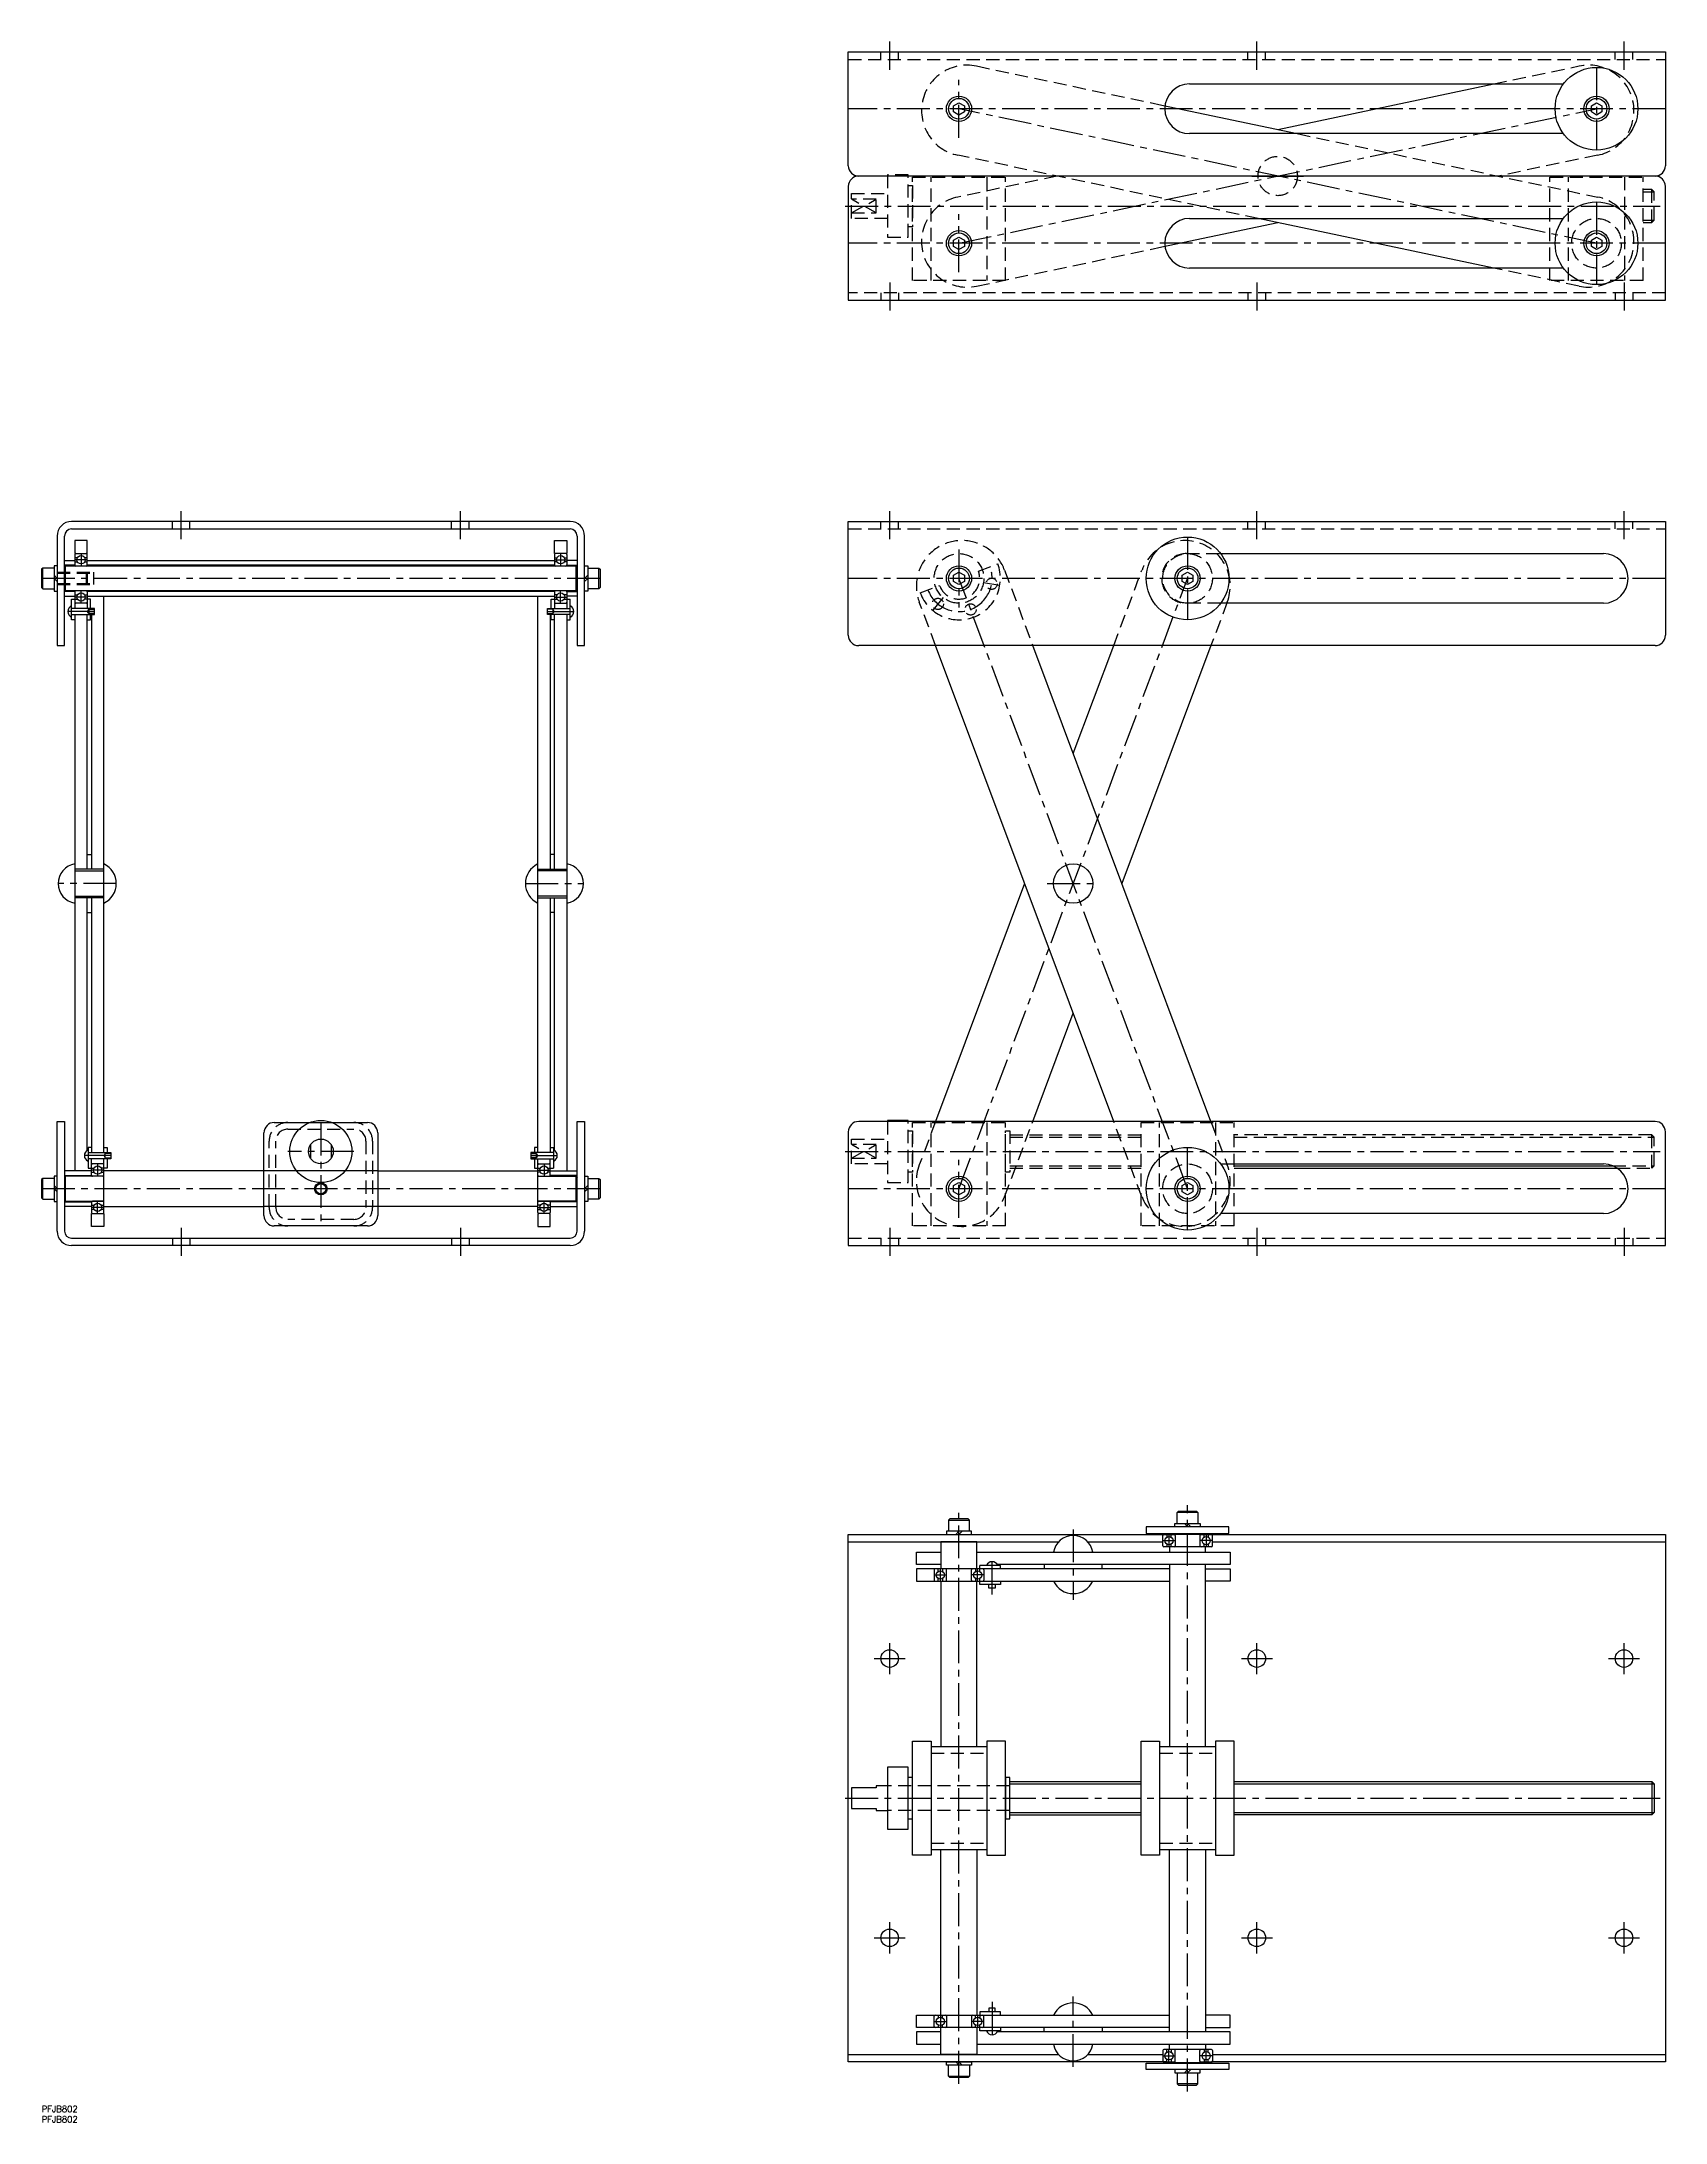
# Model space of a CAD drawing. Extents: x 0 to 1182, y -8 to 998.
# Drawn here: x 0 to 785, y -8 to 998 of the extents above; entities that cross this region are included whole.
import ezdxf

# ---------------------------------------------------------------- set-up
doc = ezdxf.new("R2010")
doc.units = 0
doc.header["$LTSCALE"] = 0.5
doc.linetypes.add('CENTER', pattern=[50.8, 31.75, -6.35, 6.35, -6.35])
doc.linetypes.add('DASHED', pattern=[19.05, 12.7, -6.35])
for name, color, linetype in [('MSM_CENTER', 1, 'CENTER'), ('MSM_CONTINUOUS', 7, 'CONTINUOUS'), ('MSM_DASHED', 4, 'DASHED'), ('MSM_NARROW', 5, 'CONTINUOUS'), ('MSM_PART_NUMBER', 7, 'CONTINUOUS')]:
    doc.layers.add(name, color=color, linetype=linetype)
doc.styles.get("Standard").update_dxf_attribs({"font": 'txt.shx', "height": 3, "bigfont": 'bigfont.shx'})

# ---------------------------------------------------------------- blocks, each defined once
blk = doc.blocks.new('*U4')
at = {"layer": 'MSM_PART_NUMBER'}
blk.add_text('PFJB802', height=3, dxfattribs=at).set_placement((0, -3))
blk = doc.blocks.new('*U5')
at = {"layer": 'MSM_PART_NUMBER'}
blk.add_text('PFJB802', height=3, dxfattribs=at).set_placement((0, -8))

msp = doc.modelspace()

# ---------------------------------------------------------------- linework, layer by layer
at = {"layer": 'MSM_CENTER'}
for p, q in [((410, 984.2), (410, 997.8)), ((587.5, 984.2), (587.5, 997.8)), ((765, 984.2), (765, 997.8)), ((443.5, 951.3), (443.5, 979.3)), ((751.7, 985.3), (751.7, 945.3)), ((785, 965.3), (390, 965.3)), ((751.7, 900.3), (443.5, 965.3)), ((443.5, 900.3), (751.7, 965.3)), ((388.5, 918.3), (782.5, 918.3)), ((751.7, 920.3), (751.7, 880.3)), ((443.5, 886.3), (443.5, 914.3)), ((785, 900.3), (390, 900.3)), ((410, 881.4), (410, 867.8)), ((587.5, 881.4), (587.5, 867.8)), ((765, 881.4), (765, 867.8)), ((67.5, 757.2), (67.5, 770.8)), ((202.5, 757.2), (202.5, 770.8)), ((410, 757.2), (410, 770.8)), ((587.5, 757.2), (587.5, 770.8)), ((765, 757.2), (765, 770.8)), ((554, 758.3), (554, 718.3)), ((22.1, 747.3), (16.1, 747.3)), ((19.1, 750.3), (19.1, 744.3)), ((247.9, 747.3), (253.9, 747.3)), ((250.9, 750.3), (250.9, 744.3)), ((443.5, 752.3), (443.5, 724.3)), ((270, 738.3), (0, 738.3)), ((785, 738.3), (390, 738.3)), ((554, 443.3), (443.5, 738.3)), ((443.5, 443.3), (554, 738.3)), ((455.3, 736.4), (463.2, 735)), ((22.1, 729.3), (16.1, 729.3)), ((19.1, 726.3), (19.1, 732.3)), ((247.9, 729.3), (253.9, 729.3)), ((250.9, 726.3), (250.9, 732.3)), ((435.9, 729.1), (430.8, 722.9)), ((25.5, 722.3), (12.7, 722.3)), ((244.5, 722.3), (257.3, 722.3)), ((36.1, 590.8), (8.1, 590.8)), ((233.9, 590.8), (261.9, 590.8)), ((486.2, 590.8), (511.2, 590.8)), ((135, 475.3), (135, 425.3)), ((554, 423.3), (554, 463.3)), ((27.1, 455.3), (27.1, 449.3)), ((151, 461.3), (119, 461.3)), ((236.5, 459.3), (249.3, 459.3)), ((242.9, 455.3), (242.9, 449.3)), ((388.5, 461.3), (782.5, 461.3)), ((443.5, 429.3), (443.5, 457.3)), ((270, 443.3), (0, 443.3)), ((30.1, 452.3), (24.1, 452.3)), ((239.9, 452.3), (245.9, 452.3)), ((785, 443.3), (390, 443.3)), ((30.1, 434.3), (24.1, 434.3)), ((27.1, 431.3), (27.1, 437.3)), ((239.9, 434.3), (245.9, 434.3)), ((242.9, 431.3), (242.9, 437.3)), ((67.5, 424.4), (67.5, 410.8)), ((202.5, 424.4), (202.5, 410.8)), ((410, 424.4), (410, 410.8)), ((587.5, 424.4), (587.5, 410.8)), ((765, 424.4), (765, 410.8)), ((443.5, 10.7), (443.5, 286.7)), ((554, 7), (554, 290.4)), ((498.7, 278.6), (498.7, 244.6)), ((542, 273.2), (548, 273.2)), ((545, 276.2), (545, 270.2)), ((566, 273.2), (560, 273.2)), ((563, 276.2), (563, 270.2)), ((459.5, 247.2), (459.5, 266)), ((431.5, 256.6), (437.5, 256.6)), ((434.5, 253.6), (434.5, 259.6)), ((455.5, 256.6), (449.5, 256.6)), ((452.5, 253.6), (452.5, 259.6)), ((410, 208.7), (410, 223.7)), ((587.5, 208.7), (587.5, 223.7)), ((765, 208.7), (765, 223.7)), ((402.5, 216.2), (417.5, 216.2)), ((580, 216.2), (595, 216.2)), ((757.5, 216.2), (772.5, 216.2)), ((388.5, 148.7), (782.5, 148.7)), ((402.5, 81.2), (417.5, 81.2)), ((410, 73.7), (410, 88.7)), ((580, 81.2), (595, 81.2)), ((587.5, 73.7), (587.5, 88.7)), ((757.5, 81.2), (772.5, 81.2)), ((765, 73.7), (765, 88.7)), ((498.7, 18.8), (498.7, 52.8)), ((431.5, 40.8), (437.5, 40.8)), ((434.5, 43.8), (434.5, 37.8)), ((455.5, 40.8), (449.5, 40.8)), ((452.5, 43.8), (452.5, 37.8)), ((459.5, 50.2), (459.5, 31.4)), ((542, 24.2), (548, 24.2)), ((545, 21.2), (545, 27.2)), ((566, 24.2), (560, 24.2)), ((563, 21.2), (563, 27.2))]:
    msp.add_line(p, q, dxfattribs=at)
msp.add_arc((443.5, 738.3), 16, 200.5269, 20.5269, dxfattribs=at)
at = {"layer": 'MSM_CONTINUOUS'}
for p, q in [((390, 937.8), (390, 992.8)), ((390, 992.8), (785, 992.8)), ((785, 992.8), (785, 937.8)), ((555, 977.3), (735.7, 977.3)), ((597.6, 955.3), (702, 977.3)), ((440.9, 966.8), (443.5, 968.2)), ((440.9, 963.8), (440.9, 966.8)), ((443.5, 968.2), (446.1, 966.8)), ((446.1, 966.8), (446.1, 963.8)), ((541.6, 967.1), (607, 953.3)), ((749.2, 966.8), (751.7, 968.2)), ((749.2, 963.8), (749.2, 966.8)), ((751.7, 968.2), (754.3, 966.8)), ((754.3, 966.8), (754.3, 963.8)), ((443.5, 962.3), (440.9, 963.8)), ((446.1, 963.8), (443.5, 962.3)), ((751.7, 962.3), (749.2, 963.8)), ((754.3, 963.8), (751.7, 962.3)), ((735.7, 953.3), (555, 953.3)), ((390, 927.8), (390, 872.8)), ((780, 932.8), (395, 932.8)), ((585.1, 932.8), (610.1, 932.8)), ((785, 872.8), (785, 927.8)), ((541.6, 898.5), (597.6, 910.3)), ((555, 912.3), (735.7, 912.3)), ((702, 888.3), (588.2, 912.3)), ((440.9, 901.8), (443.5, 903.2)), ((440.9, 898.8), (440.9, 901.8)), ((443.5, 897.3), (440.9, 898.8)), ((443.5, 903.2), (446.1, 901.8)), ((446.1, 898.8), (443.5, 897.3)), ((446.1, 901.8), (446.1, 898.8)), ((749.2, 901.8), (751.7, 903.2)), ((749.2, 898.8), (749.2, 901.8)), ((751.7, 897.3), (749.2, 898.8)), ((751.7, 903.2), (754.3, 901.8)), ((754.3, 898.8), (751.7, 897.3)), ((754.3, 901.8), (754.3, 898.8)), ((735.7, 888.3), (555, 888.3)), ((390, 872.8), (785, 872.8)), ((255.5, 765.8), (14.5, 765.8)), ((390, 710.8), (390, 765.8)), ((390, 765.8), (785, 765.8)), ((785, 765.8), (785, 710.8)), ((7.5, 758.8), (7.5, 705.8)), ((11.1, 705.8), (11.1, 758.8)), ((14.5, 762.2), (255.5, 762.2)), ((22.1, 756.6), (16.1, 756.6)), ((16.1, 756.6), (16.1, 750.3)), ((22.1, 750.3), (22.1, 756.6)), ((247.9, 750.3), (247.9, 756.6)), ((247.9, 756.6), (253.9, 756.6)), ((253.9, 756.6), (253.9, 750.3)), ((258.9, 758.8), (258.9, 705.8)), ((262.5, 705.8), (262.5, 758.8)), ((7.5, 744.4), (6, 744.4)), ((6, 744.4), (6, 732.2)), ((11.1, 747), (16.1, 747)), ((16.1, 744.7), (11.1, 744.7)), ((11.6, 744.3), (11.1, 743.8)), ((11.6, 732.3), (11.6, 744.3)), ((258.4, 744.3), (11.6, 744.3)), ((16.1, 750.3), (22.1, 750.3)), ((16.1, 749.8), (16.1, 744.7)), ((17.4, 748.3), (16.1, 748.3)), ((16.1, 746.3), (17.4, 746.3)), ((22.1, 748.3), (20.8, 748.3)), ((20.8, 746.3), (22.1, 746.3)), ((22.1, 744.7), (22.1, 749.8)), ((22.1, 747), (247.9, 747)), ((247.9, 744.7), (22.1, 744.7)), ((253.9, 750.3), (247.9, 750.3)), ((247.9, 749.8), (247.9, 744.7)), ((247.9, 748.3), (249.2, 748.3)), ((249.2, 746.3), (247.9, 746.3)), ((252.6, 748.3), (253.9, 748.3)), ((253.9, 746.3), (252.6, 746.3)), ((253.9, 749.8), (253.9, 744.7)), ((258.9, 747), (253.9, 747)), ((253.9, 744.7), (258.9, 744.7)), ((258.4, 732.3), (258.4, 744.3)), ((258.9, 743.8), (258.4, 744.3)), ((262.5, 744.4), (264, 744.4)), ((264, 744.4), (264, 732.2)), ((570, 750.3), (755, 750.3)), ((0.6, 743.3), (0, 742.7)), ((0, 742.7), (0, 733.9)), ((0.6, 733.3), (0.6, 743.3)), ((6, 743.3), (0.6, 743.3)), ((7.5, 738.3), (6, 739.8)), ((7.5, 736.8), (6, 738.3)), ((262.5, 738.3), (264, 739.8)), ((262.5, 736.8), (264, 738.3)), ((264, 743.3), (269.4, 743.3)), ((269.4, 733.3), (269.4, 743.3)), ((269.4, 743.3), (270, 742.7)), ((270, 742.7), (270, 733.9)), ((440.9, 739.8), (443.5, 741.3)), ((440.9, 736.8), (440.9, 739.8)), ((443.5, 735.4), (440.9, 736.8)), ((443.5, 741.3), (446.1, 739.8)), ((446.1, 736.8), (443.5, 735.4)), ((446.1, 739.8), (446.1, 736.8)), ((551.4, 739.8), (554, 741.3)), ((551.4, 736.8), (551.4, 739.8)), ((554, 735.4), (551.4, 736.8)), ((554, 741.3), (556.5, 739.8)), ((556.5, 736.8), (554, 735.4)), ((556.5, 739.8), (556.5, 736.8)), ((0, 733.9), (0.6, 733.3)), ((0.6, 733.3), (6, 733.3)), ((6, 732.2), (7.5, 732.2)), ((11.6, 732.3), (11.1, 732.8)), ((16.1, 732), (11.1, 732)), ((11.1, 729.7), (16.1, 729.7)), ((258.4, 732.3), (11.6, 732.3)), ((14.5, 718.3), (14.5, 728.3)), ((14.5, 728.3), (17.4, 728.3)), ((16.1, 732), (16.1, 723.8)), ((16.1, 730.3), (17.4, 730.3)), ((22.1, 726.3), (16.1, 726.3)), ((20.8, 730.3), (22.1, 730.3)), ((23.7, 728.3), (20.8, 728.3)), ((247.9, 732), (22.1, 732)), ((22.1, 732), (22.1, 723.8)), ((22.1, 729.7), (247.9, 729.7)), ((23.7, 723.8), (23.7, 728.3)), ((30.1, 460.8), (30.1, 729.7)), ((239.9, 460.8), (239.9, 729.7)), ((246.3, 723.8), (246.3, 728.3)), ((246.3, 728.3), (249.2, 728.3)), ((247.9, 732), (247.9, 723.8)), ((249.2, 730.3), (247.9, 730.3)), ((247.9, 726.3), (253.9, 726.3)), ((253.9, 730.3), (252.6, 730.3)), ((252.6, 728.3), (255.5, 728.3)), ((253.9, 732), (258.9, 732)), ((253.9, 732), (253.9, 723.8)), ((258.9, 729.7), (253.9, 729.7)), ((255.5, 718.3), (255.5, 728.3)), ((258.9, 732.8), (258.4, 732.3)), ((264, 732.2), (262.5, 732.2)), ((269.4, 733.3), (264, 733.3)), ((270, 733.9), (269.4, 733.3)), ((755, 726.3), (570, 726.3)), ((25.5, 723.8), (14.5, 723.8)), ((14.5, 720.8), (25.5, 720.8)), ((16.1, 718.3), (14.5, 718.3)), ((16.1, 720.8), (16.1, 452)), ((22.1, 597.7), (22.1, 720.8)), ((22.1, 718.3), (23.7, 718.3)), ((22.2, 722.3), (22.8, 723.4)), ((22.8, 721.3), (22.2, 722.3)), ((22.8, 723.4), (22.8, 721.3)), ((22.8, 723.4), (25.5, 723.4)), ((25.5, 721.3), (22.8, 721.3)), ((23.7, 718.3), (23.7, 720.8)), ((24.1, 720.8), (24.1, 597.7)), ((25.5, 720.8), (25.5, 723.8)), ((244.5, 723.8), (255.5, 723.8)), ((244.5, 720.8), (244.5, 723.8)), ((247.2, 723.4), (244.5, 723.4)), ((244.5, 721.3), (247.2, 721.3)), ((255.5, 720.8), (244.5, 720.8)), ((245.9, 720.8), (245.9, 597.7)), ((246.3, 718.3), (246.3, 720.8)), ((247.9, 718.3), (246.3, 718.3)), ((247.2, 723.4), (247.2, 721.3)), ((247.8, 722.3), (247.2, 723.4)), ((247.2, 721.3), (247.8, 722.3)), ((247.9, 597.7), (247.9, 720.8)), ((253.9, 720.8), (253.9, 452)), ((253.9, 718.3), (255.5, 718.3)), ((7.5, 705.8), (11.1, 705.8)), ((258.9, 705.8), (262.5, 705.8)), ((780, 705.8), (395, 705.8)), ((518.3, 475.8), (432.2, 705.8)), ((565.3, 475.8), (479.2, 705.8)), ((498.7, 653.6), (518.3, 705.8)), ((565.3, 705.8), (522.2, 590.8)), ((22.1, 604.8), (24.1, 604.8)), ((247.9, 604.8), (245.9, 604.8)), ((30.1, 597.7), (16.1, 597.7)), ((16.1, 596.9), (30.1, 596.9)), ((239.9, 597.7), (253.9, 597.7)), ((253.9, 596.9), (239.9, 596.9)), ((16.1, 584.7), (30.1, 584.7)), ((30.1, 583.9), (16.1, 583.9)), ((22.1, 461.8), (22.1, 583.9)), ((24.1, 583.9), (24.1, 460.8)), ((253.9, 584.7), (239.9, 584.7)), ((239.9, 583.9), (253.9, 583.9)), ((245.9, 583.9), (245.9, 460.8)), ((247.9, 461.8), (247.9, 583.9)), ((475.2, 590.8), (432.2, 475.8)), ((22.1, 576.8), (24.1, 576.8)), ((247.9, 576.8), (245.9, 576.8)), ((479.2, 475.8), (498.7, 528.1)), ((7.5, 422.8), (7.5, 475.8)), ((7.5, 475.8), (11.1, 475.8)), ((11.1, 475.8), (11.1, 422.8)), ((112.5, 475.3), (157.5, 475.3)), ((258.9, 422.8), (258.9, 475.8)), ((258.9, 475.8), (262.5, 475.8)), ((262.5, 475.8), (262.5, 422.8)), ((780, 475.8), (395, 475.8)), ((419, 476.3), (409, 476.3)), ((409, 476.3), (409, 475.8)), ((419, 475.8), (419, 476.3)), ((24.1, 463.3), (22.5, 463.3)), ((22.5, 463.3), (22.5, 453.3)), ((30.1, 463.3), (31.7, 463.3)), ((31.7, 463.3), (31.7, 460.8)), ((107.5, 430.3), (107.5, 470.3)), ((130, 464.6), (130, 458)), ((140, 464.6), (140, 458)), ((162.5, 470.3), (162.5, 430.3)), ((239.9, 463.3), (238.3, 463.3)), ((238.3, 463.3), (238.3, 460.8)), ((245.9, 463.3), (247.5, 463.3)), ((247.5, 463.3), (247.5, 453.3)), ((390, 470.8), (390, 415.8)), ((785, 415.8), (785, 470.8)), ((33.5, 459.3), (20.7, 459.3)), ((22.5, 460.8), (33.5, 460.8)), ((33.5, 457.8), (22.5, 457.8)), ((22.5, 453.3), (25.4, 453.3)), ((24.1, 449.7), (24.1, 457.8)), ((30.1, 455.3), (24.1, 455.3)), ((31.7, 453.3), (28.8, 453.3)), ((30.1, 431.8), (30.1, 457.8)), ((30.8, 460.4), (30.2, 459.3)), ((30.2, 459.3), (30.8, 458.3)), ((30.8, 458.3), (30.8, 460.4)), ((33.5, 460.4), (30.8, 460.4)), ((30.8, 458.3), (33.5, 458.3)), ((31.7, 457.8), (31.7, 453.3)), ((33.5, 460.8), (33.5, 457.8)), ((236.5, 460.8), (236.5, 457.8)), ((247.5, 460.8), (236.5, 460.8)), ((236.5, 460.4), (239.2, 460.4)), ((239.2, 458.3), (236.5, 458.3)), ((236.5, 457.8), (247.5, 457.8)), ((238.3, 457.8), (238.3, 453.3)), ((238.3, 453.3), (241.2, 453.3)), ((239.2, 458.3), (239.2, 460.4)), ((239.2, 460.4), (239.8, 459.3)), ((239.8, 459.3), (239.2, 458.3)), ((239.9, 431.8), (239.9, 457.8)), ((239.9, 455.3), (245.9, 455.3)), ((244.6, 453.3), (247.5, 453.3)), ((245.9, 449.7), (245.9, 457.8)), ((570, 455.3), (755, 455.3)), ((576.5, 453.3), (761.6, 453.3)), ((0.6, 448.3), (0, 447.7)), ((0, 447.7), (0, 438.9)), ((0.6, 438.3), (0.6, 448.3)), ((6, 448.3), (0.6, 448.3)), ((7.5, 449.4), (6, 449.4)), ((6, 449.4), (6, 437.2)), ((7.5, 443.3), (6, 444.8)), ((7.5, 441.8), (6, 443.3)), ((24.1, 452), (11.1, 452)), ((11.1, 449.7), (24.1, 449.7)), ((11.6, 449.3), (11.1, 448.8)), ((11.6, 437.3), (11.6, 449.3)), ((30.1, 449.3), (11.6, 449.3)), ((24.1, 451.3), (25.4, 451.3)), ((29.6, 449.3), (24.6, 449.3)), ((28.8, 451.3), (30.1, 451.3)), ((107.5, 452), (30.1, 452)), ((162.5, 452), (107.5, 452)), ((162.5, 452), (239.9, 452)), ((241.2, 451.3), (239.9, 451.3)), ((239.9, 449.3), (258.4, 449.3)), ((240.4, 449.3), (245.4, 449.3)), ((245.9, 451.3), (244.6, 451.3)), ((245.9, 452), (258.9, 452)), ((258.9, 449.7), (245.9, 449.7)), ((258.4, 437.3), (258.4, 449.3)), ((258.4, 449.3), (258.9, 448.8)), ((262.5, 449.4), (264, 449.4)), ((262.5, 443.3), (264, 444.8)), ((262.5, 441.8), (264, 443.3)), ((264, 449.4), (264, 437.2)), ((264, 448.3), (269.4, 448.3)), ((269.4, 438.3), (269.4, 448.3)), ((269.4, 448.3), (270, 447.7)), ((270, 447.7), (270, 438.9)), ((440.9, 444.8), (443.5, 446.3)), ((440.9, 441.8), (440.9, 444.8)), ((443.5, 446.3), (446.1, 444.8)), ((446.1, 444.8), (446.1, 441.8)), ((551.4, 444.8), (554, 446.3)), ((551.4, 441.8), (551.4, 444.8)), ((554, 446.3), (556.5, 444.8)), ((556.5, 444.8), (556.5, 441.8)), ((0, 438.9), (0.6, 438.3)), ((0.6, 438.3), (6, 438.3)), ((6, 437.2), (7.5, 437.2)), ((11.1, 437.8), (11.6, 437.3)), ((11.1, 437), (24.1, 437)), ((24.1, 434.7), (11.1, 434.7)), ((11.6, 437.3), (30.1, 437.3)), ((24.1, 437), (24.1, 431.8)), ((24.1, 435.3), (25.4, 435.3)), ((25.4, 433.3), (24.1, 433.3)), ((29.6, 437.3), (24.6, 437.3)), ((28.8, 435.3), (30.1, 435.3)), ((30.1, 433.3), (28.8, 433.3)), ((30.1, 434.7), (107.5, 434.7)), ((162.5, 434.7), (107.5, 434.7)), ((239.9, 434.7), (162.5, 434.7)), ((258.4, 437.3), (239.9, 437.3)), ((241.2, 435.3), (239.9, 435.3)), ((239.9, 433.3), (241.2, 433.3)), ((240.4, 437.3), (245.4, 437.3)), ((245.9, 435.3), (244.6, 435.3)), ((244.6, 433.3), (245.9, 433.3)), ((258.9, 437), (245.9, 437)), ((245.9, 437), (245.9, 431.8)), ((245.9, 434.7), (258.9, 434.7)), ((258.9, 437.8), (258.4, 437.3)), ((264, 437.2), (262.5, 437.2)), ((269.4, 438.3), (264, 438.3)), ((270, 438.9), (269.4, 438.3)), ((443.5, 440.4), (440.9, 441.8)), ((446.1, 441.8), (443.5, 440.4)), ((554, 440.4), (551.4, 441.8)), ((556.5, 441.8), (554, 440.4)), ((24.1, 425), (24.1, 431.3)), ((24.1, 431.3), (30.1, 431.3)), ((30.1, 425), (24.1, 425)), ((30.1, 431.3), (30.1, 425)), ((157.5, 425.3), (112.5, 425.3)), ((239.9, 431.3), (239.9, 425)), ((245.9, 431.3), (239.9, 431.3)), ((239.9, 425), (245.9, 425)), ((245.9, 425), (245.9, 431.3)), ((755, 431.3), (570, 431.3)), ((14.5, 419.4), (255.5, 419.4)), ((255.5, 415.8), (14.5, 415.8)), ((390, 415.8), (785, 415.8)), ((439.1, 283.7), (438.5, 283.1)), ((438.5, 283.1), (448.5, 283.1)), ((438.5, 283.1), (438.5, 277.7)), ((447.9, 283.7), (439.1, 283.7)), ((448.5, 283.1), (447.9, 283.7)), ((448.5, 277.7), (448.5, 283.1)), ((549, 286.8), (549.6, 287.4)), ((559, 286.8), (549, 286.8)), ((549, 281.4), (549, 286.8)), ((549.6, 287.4), (558.4, 287.4)), ((558.4, 287.4), (559, 286.8)), ((559, 286.8), (559, 281.4)), ((390, 21.2), (390, 276.2)), ((390, 276.2), (544, 276.2)), ((390, 272.6), (491.7, 272.6)), ((452.1, 272.6), (434.8, 272.6)), ((434.8, 272.6), (434.8, 259.6)), ((449.6, 277.7), (437.4, 277.7)), ((437.4, 277.7), (437.4, 276.2)), ((437.4, 276.2), (449.6, 276.2)), ((442, 276.2), (443.5, 277.7)), ((443.5, 276.2), (445, 277.7)), ((449.6, 276.2), (449.6, 277.7)), ((452.1, 259.6), (452.1, 272.6)), ((505.7, 272.6), (542, 272.6)), ((574, 279.9), (534, 279.9)), ((534, 279.9), (534, 276.7)), ((534, 276.7), (574, 276.7)), ((542, 270.7), (542, 275.7)), ((542.5, 276.2), (548, 276.2)), ((544, 276.2), (544, 274.9)), ((545, 276.2), (545, 276.7)), ((546, 274.9), (546, 276.2)), ((547.9, 279.9), (547.9, 281.4)), ((547.9, 281.4), (560.1, 281.4)), ((548, 276.7), (548, 276.2)), ((548, 276.4), (560, 276.4)), ((548, 275.7), (548, 270.7)), ((554, 279.9), (552.5, 281.4)), ((555.5, 279.9), (554, 281.4)), ((560, 276.7), (560, 276.2)), ((560, 276.2), (565.5, 276.2)), ((560, 275.7), (560, 270.7)), ((560.1, 281.4), (560.1, 279.9)), ((562, 274.9), (562, 276.2)), ((563, 276.2), (563, 276.7)), ((564, 276.2), (564, 274.9)), ((565.5, 276.2), (785, 276.2)), ((566, 270.7), (566, 275.7)), ((566, 272.6), (785, 272.6)), ((574, 276.7), (574, 279.9)), ((785, 276.2), (785, 21.2)), ((422.9, 261.6), (422.9, 267.6)), ((422.9, 267.6), (434.8, 267.6)), ((434.8, 261.6), (422.9, 261.6)), ((452.1, 267.6), (574.6, 267.6)), ((574.6, 261.6), (462, 261.6)), ((484.7, 261.6), (484.7, 259.6)), ((512.7, 259.6), (512.7, 261.6)), ((565.5, 270.2), (542.5, 270.2)), ((544, 271.5), (544, 270.2)), ((545.3, 270.2), (545.3, 267.6)), ((545.3, 267.6), (562.6, 267.6)), ((545.3, 261.6), (545.3, 173.7)), ((546, 270.2), (546, 271.5)), ((562, 270.2), (562, 271.5)), ((562.6, 267.6), (562.6, 270.2)), ((562.6, 173.7), (562.6, 261.6)), ((564, 271.5), (564, 270.2)), ((574.6, 267.6), (574.6, 261.6)), ((545.3, 259.6), (422.9, 259.6)), ((422.9, 259.6), (422.9, 253.6)), ((422.9, 253.6), (545.3, 253.6)), ((431.5, 259.1), (431.5, 254.1)), ((433.5, 258.3), (433.5, 259.6)), ((433.5, 253.6), (433.5, 254.9)), ((434.8, 253.6), (434.8, 173.7)), ((435.5, 259.6), (435.5, 258.3)), ((435.5, 254.9), (435.5, 253.6)), ((437.5, 254.1), (437.5, 259.1)), ((449.5, 254.1), (449.5, 259.1)), ((451.5, 259.6), (451.5, 258.3)), ((451.5, 254.9), (451.5, 253.6)), ((452.1, 173.7), (452.1, 253.6)), ((463.5, 261.2), (453.5, 261.2)), ((453.5, 258.3), (453.5, 261.2)), ((453.5, 253.6), (453.5, 254.9)), ((453.5, 252), (453.5, 253.6)), ((463.5, 252), (453.5, 252)), ((455.5, 259.1), (455.5, 254.1)), ((458, 250.2), (458, 252)), ((461, 252), (461, 250.2)), ((463.5, 259.6), (463.5, 261.2)), ((463.5, 253.6), (463.5, 252)), ((562.6, 259.6), (574.6, 259.6)), ((574.6, 253.6), (562.6, 253.6)), ((574.6, 259.6), (574.6, 253.6)), ((461, 250.2), (458, 250.2)), ((421, 121.2), (421, 176.2)), ((421, 176.2), (430, 176.2)), ((430, 176.2), (430, 121.2)), ((430, 173.7), (457, 173.7)), ((466, 176.2), (457, 176.2)), ((457, 176.2), (457, 121.2)), ((466, 121.2), (466, 176.2)), ((531.5, 121.2), (531.5, 176.2)), ((531.5, 176.2), (540.5, 176.2)), ((540.5, 176.2), (540.5, 121.2)), ((540.5, 173.7), (567.5, 173.7)), ((576.5, 176.2), (567.5, 176.2)), ((567.5, 176.2), (567.5, 121.2)), ((576.5, 121.2), (576.5, 176.2)), ((419, 163.7), (409, 163.7)), ((409, 163.7), (409, 133.7)), ((419, 133.7), (419, 163.7)), ((403.5, 153.7), (391.5, 153.7)), ((391.5, 153.7), (391.5, 143.7)), ((409, 154.7), (403.5, 154.7)), ((403.5, 154.7), (403.5, 153.7)), ((421, 158.7), (419, 158.7)), ((421, 138.7), (421, 158.7)), ((468, 158.7), (466, 158.7)), ((466, 158.7), (466, 138.7)), ((468, 138.7), (468, 158.7)), ((468, 156.7), (531.5, 156.7)), ((576.5, 156.7), (778.4, 156.7)), ((778.4, 156.7), (778.4, 140.7)), ((778.4, 156.7), (779.5, 155.6)), ((779.5, 155.6), (779.5, 141.8)), ((391.5, 143.7), (403.5, 143.7)), ((403.5, 143.7), (403.5, 142.7)), ((403.5, 142.7), (409, 142.7)), ((779.5, 141.8), (778.4, 140.7)), ((409, 133.7), (419, 133.7)), ((419, 138.7), (421, 138.7)), ((466, 138.7), (468, 138.7)), ((468, 140.7), (531.5, 140.7)), ((778.4, 140.7), (576.5, 140.7)), ((430, 121.2), (421, 121.2)), ((457, 123.7), (430, 123.7)), ((434.8, 43.8), (434.8, 123.7)), ((452.1, 123.7), (452.1, 43.8)), ((457, 121.2), (466, 121.2)), ((540.5, 121.2), (531.5, 121.2)), ((567.5, 123.7), (540.5, 123.7)), ((545.3, 35.8), (545.3, 123.7)), ((562.6, 123.7), (562.6, 35.8)), ((567.5, 121.2), (576.5, 121.2)), ((422.9, 37.8), (422.9, 43.8)), ((422.9, 43.8), (545.3, 43.8)), ((431.5, 38.3), (431.5, 43.3)), ((433.5, 43.8), (433.5, 42.5)), ((435.5, 42.5), (435.5, 43.8)), ((437.5, 43.3), (437.5, 38.3)), ((449.5, 43.3), (449.5, 38.3)), ((451.5, 42.5), (451.5, 43.8)), ((463.5, 45.4), (453.5, 45.4)), ((453.5, 45.4), (453.5, 43.8)), ((453.5, 43.8), (453.5, 42.5)), ((455.5, 38.3), (455.5, 43.3)), ((461, 47.2), (458, 47.2)), ((458, 47.2), (458, 45.4)), ((461, 45.4), (461, 47.2)), ((463.5, 43.8), (463.5, 45.4)), ((574.6, 43.8), (562.6, 43.8)), ((574.6, 37.8), (574.6, 43.8)), ((545.3, 37.8), (422.9, 37.8)), ((434.8, 35.8), (422.9, 35.8)), ((422.9, 35.8), (422.9, 29.8)), ((433.5, 39.1), (433.5, 37.8)), ((434.8, 24.8), (434.8, 37.8)), ((435.5, 37.8), (435.5, 39.1)), ((451.5, 37.8), (451.5, 39.1)), ((452.1, 37.8), (452.1, 24.8)), ((453.5, 36.2), (453.5, 39.1)), ((463.5, 36.2), (453.5, 36.2)), ((574.6, 35.8), (462, 35.8)), ((463.5, 37.8), (463.5, 36.2)), ((484.7, 35.8), (484.7, 37.8)), ((512.7, 37.8), (512.7, 35.8)), ((562.6, 37.8), (574.6, 37.8)), ((574.6, 29.8), (574.6, 35.8)), ((390, 24.8), (491.7, 24.8)), ((543.5, 21.2), (390, 21.2)), ((422.9, 29.8), (434.8, 29.8)), ((452.1, 24.8), (434.8, 24.8)), ((437.4, 21.2), (449.6, 21.2)), ((437.4, 19.7), (437.4, 21.2)), ((442, 21.2), (443.5, 19.7)), ((443.5, 21.2), (445, 19.7)), ((449.6, 21.2), (449.6, 19.7)), ((452.1, 29.8), (574.6, 29.8)), ((505.7, 24.8), (542, 24.8)), ((534, 17.5), (534, 20.7)), ((534, 20.7), (574, 20.7)), ((542, 26.7), (542, 21.7)), ((565.5, 27.2), (542.5, 27.2)), ((542.5, 21.2), (548, 21.2)), ((544, 25.9), (544, 27.2)), ((544, 21.2), (544, 22.5)), ((545, 21.2), (545, 20.7)), ((545.3, 27.2), (545.3, 29.8)), ((546, 27.2), (546, 25.9)), ((546, 22.5), (546, 21.2)), ((548, 21.7), (548, 26.7)), ((548, 20.7), (548, 21.2)), ((548, 21), (560, 21)), ((560, 21.7), (560, 26.7)), ((560, 20.7), (560, 21.2)), ((560, 21.2), (565.5, 21.2)), ((562, 27.2), (562, 25.9)), ((562, 22.5), (562, 21.2)), ((562.6, 29.8), (562.6, 27.2)), ((563, 21.2), (563, 20.7)), ((564, 25.9), (564, 27.2)), ((564, 21.2), (564, 22.5)), ((785, 21.2), (565.5, 21.2)), ((566, 26.7), (566, 21.7)), ((566, 24.8), (785, 24.8)), ((574, 20.7), (574, 17.5)), ((449.6, 19.7), (437.4, 19.7)), ((438.5, 14.3), (438.5, 19.7)), ((438.5, 14.3), (448.5, 14.3)), ((439.1, 13.7), (438.5, 14.3)), ((447.9, 13.7), (439.1, 13.7)), ((448.5, 14.3), (447.9, 13.7)), ((448.5, 19.7), (448.5, 14.3)), ((574, 17.5), (534, 17.5)), ((547.9, 17.5), (547.9, 16)), ((547.9, 16), (560.1, 16)), ((549, 16), (549, 10.6)), ((559, 10.6), (549, 10.6)), ((549, 10.6), (549.6, 10)), ((554, 17.5), (552.5, 16)), ((555.5, 17.5), (554, 16)), ((558.4, 10), (559, 10.6)), ((559, 10.6), (559, 16)), ((560.1, 16), (560.1, 17.5)), ((549.6, 10), (558.4, 10))]:
    msp.add_line(p, q, dxfattribs=at)
for centre, radius in [((751.7, 965.3), 20), ((443.5, 965.3), 6.1), ((443.5, 965.3), 5), ((751.7, 965.3), 6.1), ((751.7, 965.3), 5), ((751.7, 900.3), 20), ((443.5, 900.3), 6.1), ((443.5, 900.3), 5), ((751.7, 900.3), 6.1), ((751.7, 900.3), 5), ((554, 738.3), 20), ((19.1, 747.3), 2), ((250.9, 747.3), 2), ((443.5, 738.3), 6.1), ((554, 738.3), 6.1), ((443.5, 738.3), 5), ((554, 738.3), 5), ((19.1, 729.3), 2), ((250.9, 729.3), 2), ((498.7, 590.8), 9.5), ((135, 461.3), 15), ((135, 461.3), 6), ((554, 443.3), 20), ((27.1, 452.3), 2), ((242.9, 452.3), 2), ((135, 443.3), 3), ((135, 443.3), 2.46), ((443.5, 443.3), 6.1), ((443.5, 443.3), 5), ((554, 443.3), 6.1), ((554, 443.3), 5), ((27.1, 434.3), 2), ((242.9, 434.3), 2), ((545, 273.2), 2), ((563, 273.2), 2), ((434.5, 256.6), 2), ((452.5, 256.6), 2), ((410, 216.2), 4.25), ((587.5, 216.2), 4.25), ((765, 216.2), 4.25), ((410, 81.2), 4.25), ((587.5, 81.2), 4.25), ((765, 81.2), 4.25), ((434.5, 40.8), 2), ((452.5, 40.8), 2), ((545, 24.2), 2), ((563, 24.2), 2)]:
    msp.add_circle(centre, radius, dxfattribs=at)
for centre, radius, start, end in [((555, 965.3), 12, 90, 270), ((395, 937.8), 5, 180, 270), ((780, 937.8), 5, 270, 0), ((395, 927.8), 5, 90, 180), ((780, 927.8), 5, 0, 90), ((555, 900.3), 12, 90, 270), ((14.5, 758.8), 7, 90, 180), ((255.5, 758.8), 7, 0, 90), ((14.5, 758.8), 3.4, 90, 180), ((255.5, 758.8), 3.4, 0, 90), ((16.6, 749.8), 0.5, 90, 180), ((16.6, 744.8), 0.5, 180, 270), ((21.6, 749.8), 0.5, 0, 90), ((21.6, 744.8), 0.5, 270, 360), ((248.4, 749.8), 0.5, 90, 180), ((248.4, 744.8), 0.5, 180, 270), ((253.4, 749.8), 0.5, 0, 90), ((253.4, 744.8), 0.5, 270, 360), ((755, 738.3), 12, 270, 90), ((15.6, 722.3), 2.92, 112.6199, 247.3801), ((16.6, 731.8), 0.5, 90, 180), ((16.6, 726.8), 0.5, 180, 270), ((21.6, 731.8), 0.5, 0, 90), ((21.6, 726.8), 0.5, 270, 0), ((248.4, 731.8), 0.5, 90, 180), ((248.4, 726.8), 0.5, 180, 270), ((253.4, 731.8), 0.5, 0, 90), ((253.4, 726.8), 0.5, 270, 360), ((254.4, 722.3), 2.92, 292.6199, 67.3801), ((395, 710.8), 5, 180, 270), ((780, 710.8), 5, 270, 0), ((17.7, 590.8), 9.64, 99.7982, 260.2018), ((25.6, 590.8), 10.5, 295.4487, 64.5513), ((244.4, 590.8), 10.5, 115.4487, 244.5513), ((252.3, 590.8), 9.64, 279.7982, 80.2018), ((112.5, 470.3), 5, 90, 180), ((157.5, 470.3), 5, 0, 90), ((395, 470.8), 5, 90, 180), ((780, 470.8), 5, 0, 90), ((23.6, 459.3), 2.92, 112.6199, 247.3801), ((24.6, 454.8), 0.5, 90, 180), ((29.6, 454.8), 0.5, 0, 90), ((240.4, 454.8), 0.5, 90, 180), ((245.4, 454.8), 0.5, 360, 90), ((246.4, 459.3), 2.92, 292.6199, 67.3801), ((755, 443.3), 12, 270, 90), ((24.6, 449.8), 0.5, 180, 270), ((29.6, 449.8), 0.5, 270, 0), ((240.4, 449.8), 0.5, 180, 270), ((245.4, 449.8), 0.5, 270, 0), ((24.6, 436.8), 0.5, 90, 180), ((29.6, 436.8), 0.5, 0, 90), ((240.4, 436.8), 0.5, 90, 180), ((245.4, 436.8), 0.5, 360, 90), ((14.5, 422.8), 7, 180, 270), ((14.5, 422.8), 3.4, 180, 270), ((24.6, 431.8), 0.5, 180, 270), ((29.6, 431.8), 0.5, 270, 0), ((112.5, 430.3), 5, 180, 270), ((157.5, 430.3), 5, 270, 0), ((240.4, 431.8), 0.5, 180, 270), ((245.4, 431.8), 0.5, 270, 0), ((255.5, 422.8), 3.4, 270, 360), ((255.5, 422.8), 7, 270, 0), ((498.7, 266), 9.64, 9.7982, 170.2018), ((542.5, 275.7), 0.5, 90, 180), ((547.5, 275.7), 0.5, 360, 90), ((560.5, 275.7), 0.5, 90, 180), ((565.5, 275.7), 0.5, 360, 90), ((459.5, 260.1), 2.92, 22.6199, 157.3801), ((542.5, 270.7), 0.5, 180, 270), ((547.5, 270.7), 0.5, 270, 360), ((560.5, 270.7), 0.5, 180, 270), ((565.5, 270.7), 0.5, 270, 0), ((432, 259.1), 0.5, 90, 180), ((432, 254.1), 0.5, 180, 270), ((437, 259.1), 0.5, 360, 90), ((437, 254.1), 0.5, 270, 360), ((450, 259.1), 0.5, 90, 180), ((450, 254.1), 0.5, 180, 270), ((455, 259.1), 0.5, 360, 90), ((455, 254.1), 0.5, 270, 360), ((498.7, 258.1), 10.5, 205.4487, 334.5513), ((432, 43.3), 0.5, 90, 180), ((437, 43.3), 0.5, 0, 90), ((450, 43.3), 0.5, 90, 180), ((455, 43.3), 0.5, 0, 90), ((498.7, 39.3), 10.5, 25.4487, 154.5513), ((432, 38.3), 0.5, 180, 270), ((437, 38.3), 0.5, 270, 0), ((450, 38.3), 0.5, 180, 270), ((455, 38.3), 0.5, 270, 0), ((459.5, 37.3), 2.92, 202.6199, 337.3801), ((498.7, 31.4), 9.64, 189.7982, 350.2018), ((542.5, 26.7), 0.5, 90, 180), ((542.5, 21.7), 0.5, 180, 270), ((547.5, 26.7), 0.5, 0, 90), ((547.5, 21.7), 0.5, 270, 360), ((560.5, 26.7), 0.5, 90, 180), ((560.5, 21.7), 0.5, 180, 270), ((565.5, 26.7), 0.5, 0, 90), ((565.5, 21.7), 0.5, 270, 0)]:
    msp.add_arc(centre, radius, start, end, dxfattribs=at)
at = {"layer": 'MSM_DASHED'}
for p, q in [((390, 989.2), (785, 989.2)), ((405.7, 989.2), (405.7, 992.8)), ((414.2, 989.2), (414.2, 992.8)), ((452, 986), (541.6, 967.1)), ((583.2, 989.2), (583.2, 992.8)), ((591.7, 989.2), (591.7, 992.8)), ((702, 977.3), (743.3, 986)), ((760.7, 989.2), (760.7, 992.8)), ((769.2, 989.2), (769.2, 992.8)), ((607, 953.3), (752.3, 922.6)), ((588.2, 912.3), (442.9, 942.9)), ((752.3, 942.9), (704.2, 932.8)), ((409, 933.3), (409, 903.3)), ((419, 933.3), (409, 933.3)), ((419, 903.3), (419, 933.3)), ((419, 928.3), (421, 928.3)), ((421, 882.3), (421, 932.3)), ((421, 932.3), (466, 932.3)), ((421, 928.3), (421, 908.3)), ((430, 882.3), (430, 932.3)), ((491, 932.8), (442.9, 922.6)), ((457, 932.3), (457, 882.3)), ((466, 882.3), (466, 932.3)), ((729.2, 882.3), (729.2, 932.3)), ((729.2, 932.3), (774.2, 932.3)), ((738.2, 882.3), (738.2, 932.3)), ((765.2, 932.3), (765.2, 882.3)), ((774.2, 882.3), (774.2, 932.3)), ((778.4, 926.3), (774.2, 926.3)), ((778.4, 910.3), (778.4, 926.3)), ((779.5, 925.2), (778.4, 926.3)), ((391.5, 912.3), (391.5, 924.3)), ((391.5, 924.3), (409, 924.3)), ((403.5, 915), (391.5, 921.6)), ((391.5, 915), (403.5, 921.6)), ((403.5, 921.6), (391.5, 921.6)), ((403.5, 915), (403.5, 921.6)), ((774.2, 925.2), (779.5, 925.2)), ((779.5, 911.4), (779.5, 925.2)), ((391.5, 915), (403.5, 915)), ((409, 912.3), (391.5, 912.3)), ((421, 908.3), (419, 908.3)), ((774.2, 911.4), (779.5, 911.4)), ((774.2, 910.3), (778.4, 910.3)), ((778.4, 910.3), (779.5, 911.4)), ((409, 903.3), (419, 903.3)), ((452, 879.6), (541.6, 898.5)), ((743.3, 879.6), (702, 888.3)), ((785, 876.4), (390, 876.4)), ((405.7, 876.4), (405.7, 872.8)), ((414.2, 876.4), (414.2, 872.8)), ((466, 882.3), (421, 882.3)), ((583.2, 876.4), (583.2, 872.8)), ((591.7, 876.4), (591.7, 872.8)), ((774.2, 882.3), (729.2, 882.3)), ((760.7, 876.4), (760.7, 872.8)), ((769.2, 876.4), (769.2, 872.8)), ((63.2, 762.2), (63.2, 765.8)), ((71.7, 762.2), (71.7, 765.8)), ((198.2, 762.2), (198.2, 765.8)), ((206.7, 762.2), (206.7, 765.8)), ((405.7, 762.2), (405.7, 765.8)), ((414.2, 762.2), (414.2, 765.8)), ((583.2, 762.2), (583.2, 765.8)), ((591.7, 762.2), (591.7, 765.8)), ((760.7, 762.2), (760.7, 765.8)), ((769.2, 762.2), (769.2, 765.8)), ((390, 762.2), (785, 762.2)), ((452.9, 741.8), (462.2, 745.3)), ((553.5, 750.3), (570, 750.3)), ((7.5, 741.3), (25.1, 741.3)), ((7.5, 740.8), (25.1, 740.8)), ((7.5, 735.9), (25.1, 735.9)), ((7.5, 735.3), (25.1, 735.3)), ((22, 740.8), (21.5, 741.3)), ((21.5, 741.3), (21.5, 735.3)), ((21.5, 735.3), (22, 735.9)), ((22, 740.8), (22, 735.9)), ((25.1, 741.3), (25.1, 735.3)), ((424.8, 731.3), (434.1, 734.8)), ((465.5, 742.3), (479.2, 705.8)), ((518.3, 705.8), (531.9, 742.3)), ((432.2, 705.8), (424.3, 726.9)), ((570, 726.3), (553.5, 726.3)), ((573.2, 726.9), (565.3, 705.8)), ((119, 475.3), (151, 475.3)), ((409, 475.8), (409, 446.3)), ((419, 446.3), (419, 475.8)), ((421, 425.3), (421, 475.3)), ((421, 475.3), (466, 475.3)), ((432.2, 475.8), (424.3, 454.8)), ((430, 425.3), (430, 475.3)), ((457, 475.3), (457, 425.3)), ((465.5, 439.4), (479.2, 475.8)), ((466, 425.3), (466, 475.3)), ((531.9, 439.4), (518.3, 475.8)), ((531.5, 425.3), (531.5, 475.3)), ((531.5, 475.3), (576.5, 475.3)), ((540.5, 425.3), (540.5, 475.3)), ((565.3, 475.8), (573.2, 454.8)), ((567.5, 475.3), (567.5, 425.3)), ((576.5, 425.3), (576.5, 475.3)), ((110, 434.3), (110, 466.3)), ((113.2, 434.3), (113.2, 466.3)), ((119, 472.1), (151, 472.1)), ((156.8, 466.3), (156.8, 434.3)), ((160, 466.3), (160, 434.3)), ((391.5, 455.3), (391.5, 467.3)), ((391.5, 467.3), (409, 467.3)), ((403.5, 458), (391.5, 464.6)), ((391.5, 458), (403.5, 464.6)), ((403.5, 464.6), (391.5, 464.6)), ((403.5, 458), (403.5, 464.6)), ((419, 471.3), (421, 471.3)), ((421, 471.3), (421, 451.3)), ((466, 471.3), (468, 471.3)), ((466, 451.3), (466, 471.3)), ((468, 471.3), (468, 451.3)), ((468, 469.3), (531.5, 469.3)), ((468, 468.2), (531.5, 468.2)), ((778.4, 469.3), (576.5, 469.3)), ((576.5, 468.2), (779.5, 468.2)), ((778.4, 453.3), (778.4, 469.3)), ((779.5, 468.2), (778.4, 469.3)), ((779.5, 454.4), (779.5, 468.2)), ((391.5, 458), (403.5, 458)), ((409, 455.3), (391.5, 455.3)), ((468, 454.4), (531.5, 454.4)), ((468, 453.3), (531.5, 453.3)), ((759.6, 454.4), (779.5, 454.4)), ((761.6, 453.3), (778.4, 453.3)), ((778.4, 453.3), (779.5, 454.4)), ((409, 446.3), (419, 446.3)), ((421, 451.3), (419, 451.3)), ((468, 451.3), (466, 451.3)), ((151, 428.5), (119, 428.5)), ((151, 425.3), (119, 425.3)), ((466, 425.3), (421, 425.3)), ((576.5, 425.3), (531.5, 425.3)), ((63.2, 419.4), (63.2, 415.8)), ((71.7, 419.4), (71.7, 415.8)), ((198.2, 419.4), (198.2, 415.8)), ((206.7, 419.4), (206.7, 415.8)), ((390, 419.4), (785, 419.4)), ((405.7, 419.4), (405.7, 415.8)), ((414.2, 419.4), (414.2, 415.8)), ((583.2, 419.4), (583.2, 415.8)), ((591.7, 419.4), (591.7, 415.8)), ((760.7, 419.4), (760.7, 415.8)), ((769.2, 419.4), (769.2, 415.8)), ((430, 170.5), (457, 170.5)), ((540.5, 170.5), (567.5, 170.5)), ((468, 154.7), (409, 154.7)), ((468, 142.7), (409, 142.7)), ((430, 126.9), (457, 126.9)), ((540.5, 126.9), (567.5, 126.9))]:
    msp.add_line(p, q, dxfattribs=at)
for centre, radius in [((597.6, 932.8), 9.5), ((751.7, 900.3), 12), ((443.5, 738.3), 12), ((554, 738.3), 12), ((459.3, 735.7), 2.7), ((433.3, 726), 2.7), ((449.1, 723.3), 2.7), ((554, 443.3), 12)]:
    msp.add_circle(centre, radius, dxfattribs=at)
for centre, radius, start, end in [((447.4, 964.4), 22, 78.0915, 258.0915), ((747.8, 964.4), 22, 281.9085, 101.9085), ((447.4, 901.1), 22, 101.9085, 281.9085), ((747.8, 901.1), 22, 258.0915, 78.0915), ((444.9, 734.6), 22, 20.5269, 200.5269), ((552.6, 734.6), 22, 339.4731, 159.4731), ((443.5, 738.3), 20, 200.5269, 20.5269), ((553.5, 738.3), 12, 90, 270), ((443.5, 738.3), 10, 200.5269, 20.5269), ((119, 466.3), 9, 90, 180), ((151, 466.3), 9, 0, 90), ((119, 466.3), 5.8, 90, 180), ((151, 466.3), 5.8, 360, 90), ((444.9, 447.1), 22, 159.4731, 339.4731), ((552.6, 447.1), 22, 200.5269, 20.5269), ((119, 434.3), 9, 180, 270), ((119, 434.3), 5.8, 180, 270), ((151, 434.3), 9, 270, 0), ((151, 434.3), 5.8, 270, 360)]:
    msp.add_arc(centre, radius, start, end, dxfattribs=at)
at = {"layer": 'MSM_NARROW'}
for p, q in [((576.5, 454.4), (759.6, 454.4)), ((468, 155.6), (531.5, 155.6)), ((576.5, 155.6), (779.5, 155.6)), ((468, 141.8), (531.5, 141.8)), ((576.5, 141.8), (779.5, 141.8))]:
    msp.add_line(p, q, dxfattribs=at)

# ---------------------------------------------------------------- block references
at = {"layer": 'MSM_CONTINUOUS'}
for name in ['*U4', '*U5']:
    msp.add_blockref(name, (0, 0), dxfattribs=at)

doc.saveas('drawing.dxf')
